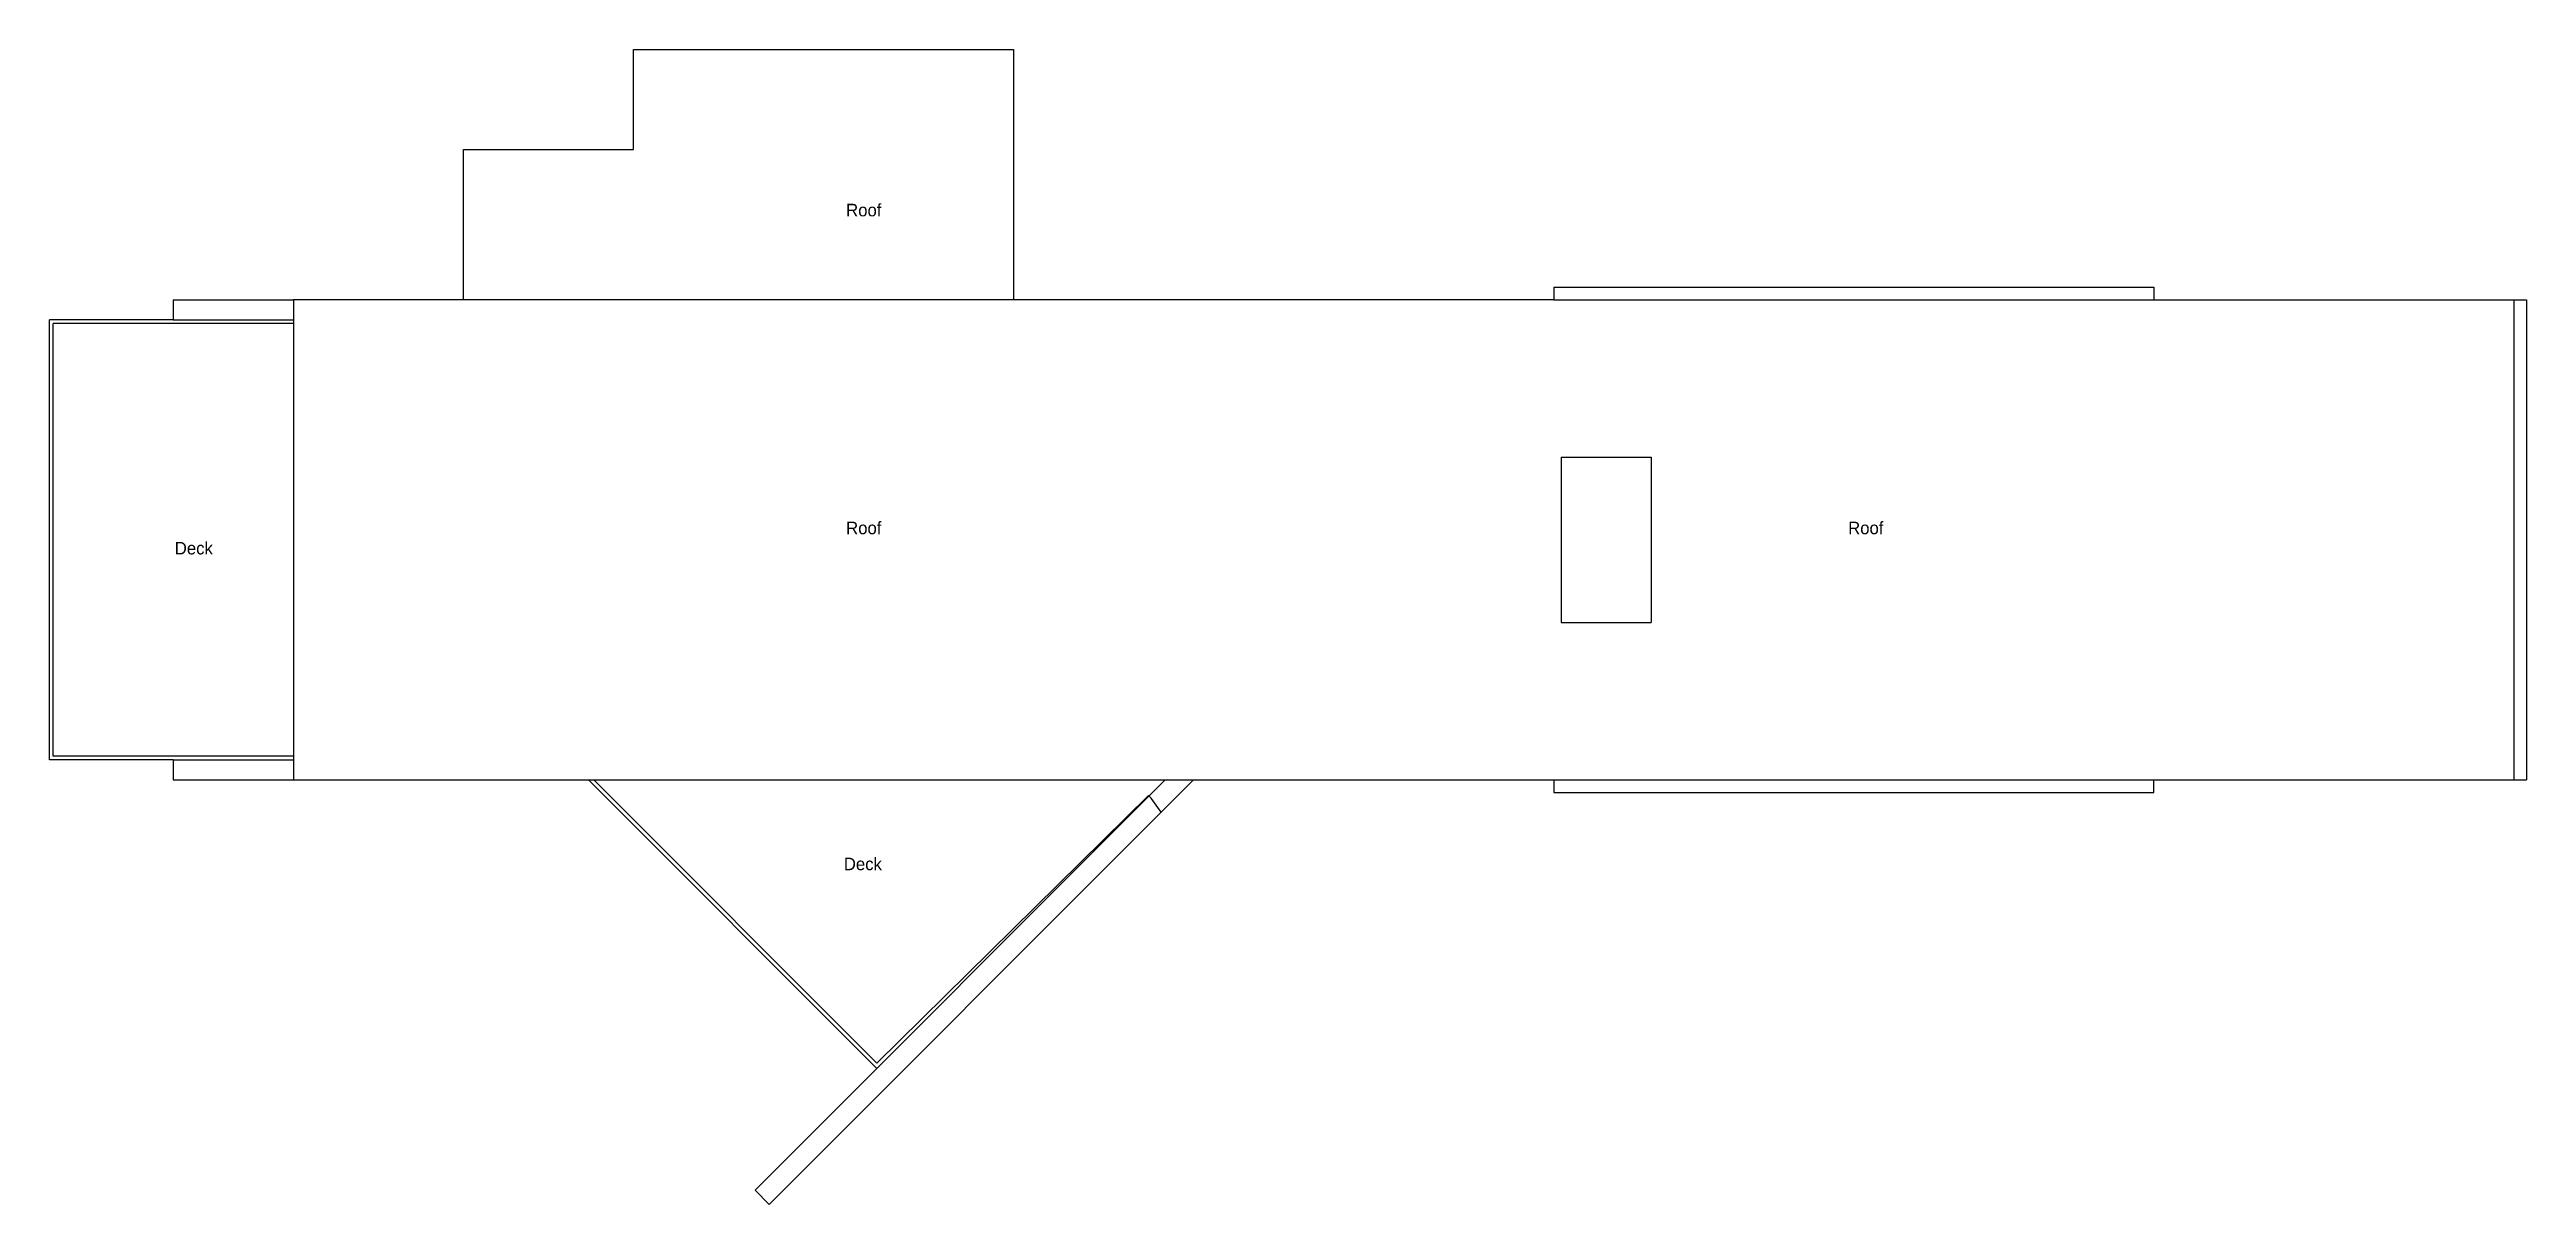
# Model space of a CAD drawing. Header units: inches. Extents: x -5322 to -4332, y 2363 to 2825.
import ezdxf

# ---------------------------------------------------------------- set-up
doc = ezdxf.new("R2010")
doc.units = ezdxf.units.IN
doc.header["$LTSCALE"] = 0.5
doc.header["$MEASUREMENT"] = 0
doc.linetypes.add('ACAD_ISO02W100', pattern=[15, 12, -3])
for name, color, linetype in [('A-Elev-South', 7, 'Continuous'), ('A-glazing', 252, 'Continuous'), ('A-millwork', 252, 'Continuous'), ('A-roof', 253, 'Continuous'), ('A-soffit', 251, 'ACAD_ISO02W100'), ('A-walls', 7, 'Continuous')]:
    doc.layers.add(name, color=color, linetype=linetype)

msp = doc.modelspace()

# ---------------------------------------------------------------- linework, layer by layer
at = {"layer": 'A-Elev-South', "color": 253}
for p, q in [((-5272.69, 2725.03, -10845.72), (-5224.69, 2725.03, -15977.89)), ((-5272.69, 2717.03, -10845.72), (-5224.69, 2717.03, -15977.89)), ((-5272.69, 2541.03, -10845.72), (-5224.69, 2541.03, -10845.72)), ((-5272.69, 2533.03, -10845.72), (-5224.69, 2533.03, -10845.72))]:
    msp.add_line(p, q, dxfattribs=at)
at = {"layer": 'A-Elev-South', "color": 7}
msp.add_line((-5040.05, 2368.98, -10845.72), (-5034.39, 2363.33, -10845.72), dxfattribs=at)
at = {"layer": 'A-glazing'}
for p, q in [((-5272.69, 2717.03, -10845.72), (-5320.69, 2717.03, -10845.72)), ((-4717.69, 2662.03, -10845.72), (-4681.69, 2662.03, -10845.72)), ((-4717.69, 2596.03, -10845.72), (-4681.69, 2596.03, -10845.72)), ((-4991.34, 2417.69, -10845.72), (-5106.69, 2533.03, -10845.72))]:
    msp.add_line(p, q, dxfattribs=at)
at = {"layer": 'A-millwork'}
for p, q in [((-5322.19, 2541.03, -10845.72), (-5322.19, 2717.03, -10845.72)), ((-5272.69, 2717.03, -10845.72), (-5322.19, 2717.03, -10845.72)), ((-5320.69, 2542.53, -10845.72), (-5320.69, 2715.53, -10845.72)), ((-5224.69, 2715.53, -15311.48), (-5320.69, 2715.53, -10845.72)), ((-4717.69, 2662.03, -10845.72), (-4717.69, 2596.03, -10845.72)), ((-4681.69, 2662.03, -10845.72), (-4681.69, 2596.03, -10845.72)), ((-5272.69, 2541.03, -10845.72), (-5322.19, 2541.03, -10845.72)), ((-5224.69, 2542.53, -10845.72), (-5320.69, 2542.53, -10845.72)), ((-4991.3, 2419.86, -10845.72), (-5104.52, 2533.08, -10845.72)), ((-4882.77, 2526.84, -10845.72), (-4991.3, 2419.86, -10845.72))]:
    msp.add_line(p, q, dxfattribs=at)
at = {"layer": 'A-roof'}
for p, q in [((-4720.69, 2730.03, -10845.72), (-4480.69, 2730.03, -10845.72)), ((-4720.69, 2730.03, -10845.72), (-4720.69, 2725.03, -10845.72)), ((-4720.69, 2725.03, -10845.72), (-4336.69, 2725.03, -10845.72)), ((-4480.69, 2730.03, -10845.72), (-4480.69, 2725.03, -10845.72)), ((-4336.69, 2725.03, -10845.72), (-4336.69, 2533.03, -10845.72)), ((-4336.69, 2725.03, -10845.72), (-4331.69, 2725.03, -10845.72)), ((-4331.69, 2725.03, -10845.72), (-4331.69, 2533.03, -10845.72)), ((-4720.69, 2533.03, -10845.72), (-4336.69, 2533.03, -10845.72)), ((-4720.69, 2533.03, -10845.72), (-4720.69, 2528.03, -10845.72)), ((-4720.69, 2528.03, -10845.72), (-4480.69, 2528.03, -10845.72)), ((-4480.69, 2528.03, -10845.72), (-4480.69, 2533.03, -10845.72)), ((-4336.69, 2533.03, -10845.72), (-4331.69, 2533.03, -10845.72))]:
    msp.add_line(p, q, dxfattribs=at)
at = {"layer": 'A-walls'}
for p, q in [((-5088.69, 2825.03, -10845.72), (-4936.69, 2825.03, -10845.72)), ((-5088.69, 2785.03, -10845.72), (-5088.69, 2825.03, -10845.72)), ((-4936.69, 2825.03, -10845.72), (-4936.69, 2725.03, -10845.72)), ((-5156.69, 2725.03, -10845.72), (-5156.69, 2785.03, -10845.72)), ((-5156.69, 2785.03, -10845.72), (-5088.69, 2785.03, -10845.72)), ((-4720.69, 2725.03, -10845.72), (-5224.69, 2725.03, -10845.72)), ((-5224.69, 2725.03, -10845.72), (-5224.69, 2533.03, -10845.72)), ((-5224.69, 2533.03, -10845.72), (-4720.69, 2533.03, -10845.72))]:
    msp.add_line(p, q, dxfattribs=at)
at = {"layer": 'A-walls', "color": 253}
for p, q in [((-5272.69, 2725.03, -15993.29), (-5272.69, 2717.03, -15993.29)), ((-5272.69, 2541.03, -10845.72), (-5272.69, 2533.03, -10845.72)), ((-5040.05, 2368.98, -10845.72), (-4876, 2533.03, -10845.72)), ((-4881.71, 2525.77, -10845.72), (-4882.77, 2526.84, -10845.72))]:
    msp.add_line(p, q, dxfattribs=at)
at = {"layer": 'A-walls', "color": 254}
for p, q in [((-4864.69, 2533.03, -10845.72), (-4877.6, 2520.12, -10845.72)), ((-4877.6, 2520.12, -10845.72), (-5034.39, 2363.33, -10845.72)), ((-4877.6, 2520.12, -10845.72), (-4881.71, 2525.77, -10845.72))]:
    msp.add_line(p, q, dxfattribs=at)

# ---------------------------------------------------------------- texts
at = {"layer": 'A-soffit', "color": 7}
for s, p in [('Roof', (-5003.64, 2758.36, -10845.72)), ('Roof', (-5003.64, 2631.27, -10845.72)), ('Roof', (-4602.94, 2631.27, -10845.72)), ('Deck', (-5272.1, 2623.19, -10845.72)), ('Deck', (-5004.56, 2496.95, -10845.72))]:
    msp.add_text(s, height=5, dxfattribs=at).set_placement(p)

doc.saveas('drawing.dxf')
